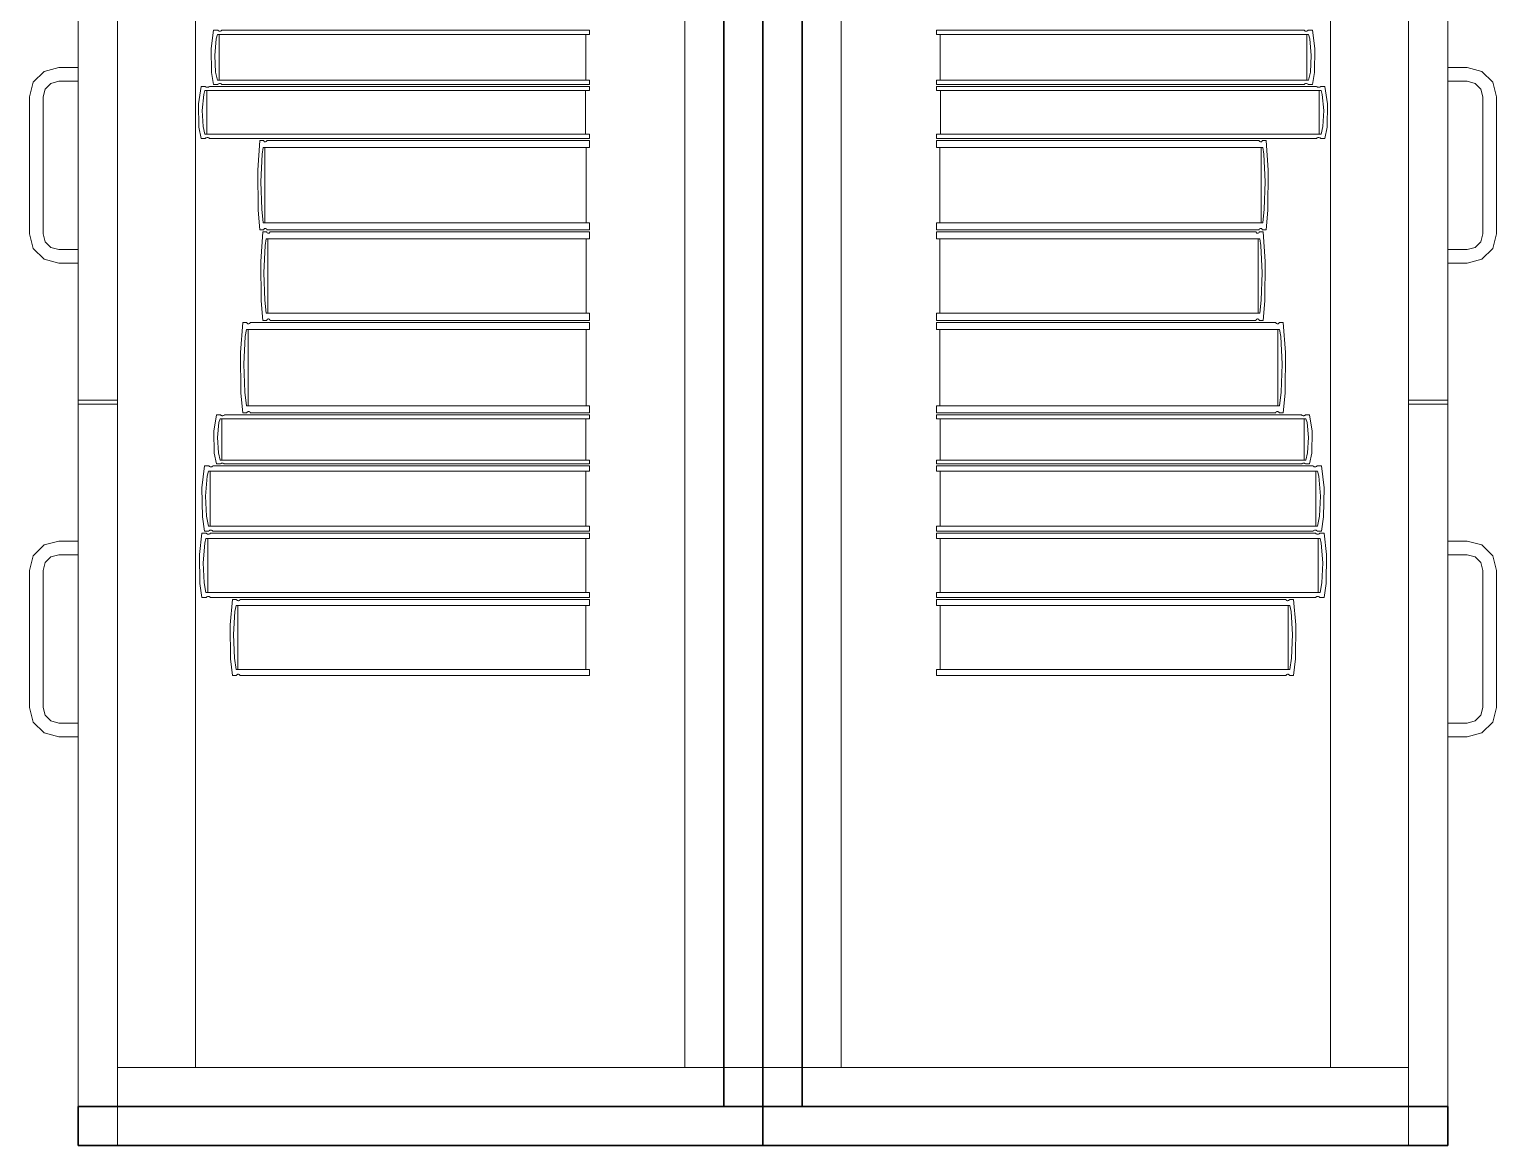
# Model space of a CAD drawing. Header units: inches. Extents: x -19 to 5698, y -728 to 92.
# Drawn here: x 290.36 to 291.11, y 37.9 to 38.471 of the extents above; entities that cross this region are included whole.
import ezdxf

# ---------------------------------------------------------------- set-up
doc = ezdxf.new("R2010")
doc.units = ezdxf.units.IN
doc.header["$MEASUREMENT"] = 0
doc.set_wipeout_variables(frame=1)
doc.linetypes.add('Wipeout_Contour', pattern=[1, 0, -1])
doc.layers.add('Interior - Mobiliario', color=7, linetype='Continuous')

msp = doc.modelspace()

# ---------------------------------------------------------------- linework, layer by layer
at = {"layer": 'Interior - Mobiliario', "color": 175, "linetype": 'Continuous', "lineweight": 13}
for p, q in [((290.40496, 37.92001), (290.40496, 39.38001)), ((290.71496, 39.38001), (290.71496, 37.92001)), ((290.75496, 39.38001), (290.75496, 37.92001)), ((291.06496, 37.92001), (291.06496, 39.38001)), ((290.40496, 37.94001), (290.40496, 39.36001)), ((290.44496, 39.36001), (290.44496, 37.94001)), ((290.69496, 37.94001), (290.69496, 39.36001)), ((290.77496, 37.94001), (290.77496, 39.36001)), ((291.02496, 39.36001), (291.02496, 37.94001)), ((291.06496, 37.94001), (291.06496, 39.36001)), ((290.38496, 38.64001), (290.38496, 38.28101)), ((290.40496, 38.64001), (290.40496, 38.28101)), ((291.06496, 38.64001), (291.06496, 38.28101)), ((291.08496, 38.64001), (291.08496, 38.28101)), ((290.45286, 38.46081), (290.45415, 38.47004)), ((290.45415, 38.47004), (290.45624, 38.47004)), ((290.45607, 38.46782), (290.4555, 38.46572)), ((290.64631, 38.46782), (290.45607, 38.46782)), ((290.45624, 38.47004), (290.4564, 38.46989)), ((290.4564, 38.46989), (290.45664, 38.46973)), ((290.45664, 38.46973), (290.45691, 38.46962)), ((290.45691, 38.46962), (290.45719, 38.46957)), ((290.45703, 38.44458), (290.45703, 38.46782)), ((290.45719, 38.46957), (290.45748, 38.46958)), ((290.45748, 38.46958), (290.45775, 38.46964)), ((290.45775, 38.46964), (290.45802, 38.46976)), ((290.45802, 38.46976), (290.45826, 38.46993)), ((290.45826, 38.46993), (290.45837, 38.47004)), ((290.45837, 38.47004), (290.64631, 38.47004)), ((290.64438, 38.46782), (290.64438, 38.44458)), ((290.64631, 38.47004), (290.64631, 38.46782)), ((291.01156, 38.47004), (290.82362, 38.47004)), ((290.82362, 38.47004), (290.82362, 38.46782)), ((290.82362, 38.46782), (291.01386, 38.46782)), ((290.82554, 38.46782), (290.82554, 38.44458)), ((291.01167, 38.46993), (291.01156, 38.47004)), ((291.01191, 38.46976), (291.01167, 38.46993)), ((291.01217, 38.46964), (291.01191, 38.46976)), ((291.01245, 38.46958), (291.01217, 38.46964)), ((291.01273, 38.46957), (291.01245, 38.46958)), ((291.01301, 38.46962), (291.01273, 38.46957)), ((291.0129, 38.44458), (291.0129, 38.46782)), ((291.01328, 38.46973), (291.01301, 38.46962)), ((291.01353, 38.46989), (291.01328, 38.46973)), ((291.01369, 38.47004), (291.01353, 38.46989)), ((291.01578, 38.47004), (291.01369, 38.47004)), ((291.01386, 38.46782), (291.01443, 38.46572)), ((291.01707, 38.46081), (291.01578, 38.47004)), ((290.4531, 38.44844), (290.45286, 38.46081)), ((290.4555, 38.46572), (290.4547, 38.45724)), ((291.01443, 38.46572), (291.01523, 38.45724)), ((291.01683, 38.44844), (291.01707, 38.46081)), ((290.4547, 38.45724), (290.45519, 38.44872)), ((291.01523, 38.45724), (291.01474, 38.44872)), ((290.36197, 38.44351), (290.36746, 38.449)), ((290.36746, 38.449), (290.37496, 38.45101)), ((290.37496, 38.45101), (290.38496, 38.45101)), ((290.38496, 38.45101), (290.38496, 38.44401)), ((290.45415, 38.44237), (290.4531, 38.44844)), ((290.45519, 38.44872), (290.45607, 38.44458)), ((291.01474, 38.44872), (291.01386, 38.44458)), ((291.01578, 38.44237), (291.01683, 38.44844)), ((291.09496, 38.45101), (291.08496, 38.45101)), ((291.08496, 38.45101), (291.08496, 38.44401)), ((291.10246, 38.449), (291.09496, 38.45101)), ((291.10795, 38.44351), (291.10246, 38.449)), ((290.35996, 38.43601), (290.36197, 38.44351)), ((290.36803, 38.44001), (290.36696, 38.43601)), ((290.37096, 38.44293), (290.36803, 38.44001)), ((290.37496, 38.44401), (290.37096, 38.44293)), ((290.38496, 38.44401), (290.37496, 38.44401)), ((290.4464, 38.43251), (290.44773, 38.44137)), ((290.44773, 38.44137), (290.44989, 38.44137)), ((290.44972, 38.43924), (290.44913, 38.43723)), ((290.64631, 38.43924), (290.44972, 38.43924)), ((290.44989, 38.44137), (290.45005, 38.44122)), ((290.45005, 38.44122), (290.45031, 38.44107)), ((290.45031, 38.44107), (290.45059, 38.44097)), ((290.45059, 38.44097), (290.45088, 38.44092)), ((290.45071, 38.41692), (290.45071, 38.43924)), ((290.45088, 38.44092), (290.45117, 38.44093)), ((290.45117, 38.44093), (290.45146, 38.44099)), ((290.45146, 38.44099), (290.45173, 38.4411)), ((290.45173, 38.4411), (290.45198, 38.44126)), ((290.45198, 38.44126), (290.45209, 38.44137)), ((290.45209, 38.44137), (290.64631, 38.44137)), ((290.45624, 38.44237), (290.45415, 38.44237)), ((290.45607, 38.44458), (290.64631, 38.44458)), ((290.45634, 38.44247), (290.45624, 38.44237)), ((290.45659, 38.44264), (290.45634, 38.44247)), ((290.45685, 38.44276), (290.45659, 38.44264)), ((290.45713, 38.44282), (290.45685, 38.44276)), ((290.45741, 38.44283), (290.45713, 38.44282)), ((290.45769, 38.44278), (290.45741, 38.44283)), ((290.45796, 38.44267), (290.45769, 38.44278)), ((290.45821, 38.44252), (290.45796, 38.44267)), ((290.45837, 38.44237), (290.45821, 38.44252)), ((290.64631, 38.44237), (290.45837, 38.44237)), ((290.64432, 38.43924), (290.64432, 38.41692)), ((290.64631, 38.44458), (290.64631, 38.44237)), ((290.64631, 38.44137), (290.64631, 38.43924)), ((291.01386, 38.44458), (290.82362, 38.44458)), ((290.82362, 38.44458), (290.82362, 38.44237)), ((290.82362, 38.44237), (291.01156, 38.44237)), ((291.01784, 38.44137), (290.82362, 38.44137)), ((290.82362, 38.44137), (290.82362, 38.43924)), ((290.82362, 38.43924), (291.02021, 38.43924)), ((290.82561, 38.43924), (290.82561, 38.41692)), ((291.01156, 38.44237), (291.01172, 38.44252)), ((291.01172, 38.44252), (291.01197, 38.44267)), ((291.01197, 38.44267), (291.01223, 38.44278)), ((291.01223, 38.44278), (291.01251, 38.44283)), ((291.01251, 38.44283), (291.0128, 38.44282)), ((291.0128, 38.44282), (291.01307, 38.44276)), ((291.01307, 38.44276), (291.01334, 38.44264)), ((291.01334, 38.44264), (291.01358, 38.44247)), ((291.01358, 38.44247), (291.01369, 38.44237)), ((291.01369, 38.44237), (291.01578, 38.44237)), ((291.01795, 38.44126), (291.01784, 38.44137)), ((291.0182, 38.4411), (291.01795, 38.44126)), ((291.01847, 38.44099), (291.0182, 38.4411)), ((291.01876, 38.44093), (291.01847, 38.44099)), ((291.01905, 38.44092), (291.01876, 38.44093)), ((291.01934, 38.44097), (291.01905, 38.44092)), ((291.01922, 38.41692), (291.01922, 38.43924)), ((291.01962, 38.44107), (291.01934, 38.44097)), ((291.01987, 38.44122), (291.01962, 38.44107)), ((291.02004, 38.44137), (291.01987, 38.44122)), ((291.0222, 38.44137), (291.02004, 38.44137)), ((291.02021, 38.43924), (291.0208, 38.43723)), ((291.02353, 38.43251), (291.0222, 38.44137)), ((291.08496, 38.44401), (291.09496, 38.44401)), ((291.09496, 38.44401), (291.09896, 38.44293)), ((291.09896, 38.44293), (291.10189, 38.44001)), ((291.10189, 38.44001), (291.10296, 38.43601)), ((291.10996, 38.43601), (291.10795, 38.44351)), ((290.35996, 38.36601), (290.35996, 38.43601)), ((290.36696, 38.43601), (290.36696, 38.36601)), ((290.44664, 38.42062), (290.4464, 38.43251)), ((290.44913, 38.43723), (290.4483, 38.42908)), ((291.0208, 38.43723), (291.02163, 38.42908)), ((291.02328, 38.42062), (291.02353, 38.43251)), ((291.10296, 38.43601), (291.10296, 38.36601)), ((291.10996, 38.36601), (291.10996, 38.43601)), ((290.4483, 38.42908), (290.4488, 38.4209)), ((291.02163, 38.42908), (291.02112, 38.4209)), ((290.44773, 38.4148), (290.44664, 38.42062)), ((290.4488, 38.4209), (290.44972, 38.41692)), ((290.44972, 38.41692), (290.64631, 38.41692)), ((290.45025, 38.41506), (290.45, 38.4149)), ((290.45052, 38.41517), (290.45025, 38.41506)), ((290.45081, 38.41523), (290.45052, 38.41517)), ((290.4511, 38.41524), (290.45081, 38.41523)), ((290.45139, 38.41519), (290.4511, 38.41524)), ((290.45167, 38.41509), (290.45139, 38.41519)), ((290.45193, 38.41494), (290.45167, 38.41509)), ((290.64631, 38.41692), (290.64631, 38.4148)), ((291.02021, 38.41692), (290.82362, 38.41692)), ((290.82362, 38.41692), (290.82362, 38.4148)), ((291.018, 38.41494), (291.01826, 38.41509)), ((291.01826, 38.41509), (291.01853, 38.41519)), ((291.01853, 38.41519), (291.01882, 38.41524)), ((291.01882, 38.41524), (291.01912, 38.41523)), ((291.01912, 38.41523), (291.0194, 38.41517)), ((291.0194, 38.41517), (291.01968, 38.41506)), ((291.01968, 38.41506), (291.01993, 38.4149)), ((291.02112, 38.4209), (291.02021, 38.41692)), ((291.0222, 38.4148), (291.02328, 38.42062)), ((290.44989, 38.4148), (290.44773, 38.4148)), ((290.45, 38.4149), (290.44989, 38.4148)), ((290.45209, 38.4148), (290.45193, 38.41494)), ((290.64631, 38.4148), (290.45209, 38.4148)), ((290.47668, 38.39855), (290.47782, 38.4138)), ((290.47782, 38.4138), (290.47965, 38.4138)), ((290.4795, 38.41014), (290.479, 38.40667)), ((290.64631, 38.41014), (290.4795, 38.41014)), ((290.47965, 38.4138), (290.47979, 38.41355)), ((290.47979, 38.41355), (290.48, 38.41329)), ((290.48, 38.41329), (290.48024, 38.41312)), ((290.48024, 38.41312), (290.48048, 38.41303)), ((290.48034, 38.37173), (290.48034, 38.41014)), ((290.48048, 38.41303), (290.48073, 38.41304)), ((290.48073, 38.41304), (290.48098, 38.41315)), ((290.48098, 38.41315), (290.48121, 38.41334)), ((290.48121, 38.41334), (290.48142, 38.41362)), ((290.48142, 38.41362), (290.48151, 38.4138)), ((290.48151, 38.4138), (290.64631, 38.4138)), ((290.64462, 38.41014), (290.64462, 38.37173)), ((290.64631, 38.4138), (290.64631, 38.41014)), ((290.82362, 38.4148), (291.01784, 38.4148)), ((290.98841, 38.4138), (290.82362, 38.4138)), ((290.82362, 38.4138), (290.82362, 38.41014)), ((290.82362, 38.41014), (290.99043, 38.41014)), ((290.82531, 38.41014), (290.82531, 38.37173)), ((290.98851, 38.41362), (290.98841, 38.4138)), ((290.98872, 38.41334), (290.98851, 38.41362)), ((290.98895, 38.41315), (290.98872, 38.41334)), ((290.98919, 38.41304), (290.98895, 38.41315)), ((290.98944, 38.41303), (290.98919, 38.41304)), ((290.98969, 38.41312), (290.98944, 38.41303)), ((290.98958, 38.37173), (290.98958, 38.41014)), ((290.98992, 38.41329), (290.98969, 38.41312)), ((290.99014, 38.41355), (290.98992, 38.41329)), ((290.99028, 38.4138), (290.99014, 38.41355)), ((290.99211, 38.4138), (290.99028, 38.4138)), ((290.99043, 38.41014), (290.99093, 38.40667)), ((290.99324, 38.39855), (290.99211, 38.4138)), ((291.01784, 38.4148), (291.018, 38.41494)), ((291.01993, 38.4149), (291.02004, 38.4148)), ((291.02004, 38.4148), (291.0222, 38.4148)), ((290.479, 38.40667), (290.4783, 38.39265)), ((290.99093, 38.40667), (290.99163, 38.39265)), ((290.47689, 38.3781), (290.47668, 38.39855)), ((290.4783, 38.39265), (290.47873, 38.37858)), ((290.99163, 38.39265), (290.9912, 38.37858)), ((290.99303, 38.3781), (290.99324, 38.39855)), ((290.47782, 38.36807), (290.47689, 38.3781)), ((290.47873, 38.37858), (290.4795, 38.37173)), ((290.9912, 38.37858), (290.99043, 38.37173)), ((290.99211, 38.36807), (290.99303, 38.3781)), ((290.4795, 38.37173), (290.64631, 38.37173)), ((290.64631, 38.37173), (290.64631, 38.36807)), ((290.99043, 38.37173), (290.82362, 38.37173)), ((290.82362, 38.37173), (290.82362, 38.36807)), ((290.36197, 38.35851), (290.35996, 38.36601)), ((290.36696, 38.36601), (290.36803, 38.36201)), ((290.47965, 38.36807), (290.47782, 38.36807)), ((290.47826, 38.35197), (290.47938, 38.36707)), ((290.47938, 38.36707), (290.4812, 38.36707)), ((290.47974, 38.36825), (290.47965, 38.36807)), ((290.47995, 38.36852), (290.47974, 38.36825)), ((290.48019, 38.36872), (290.47995, 38.36852)), ((290.48043, 38.36882), (290.48019, 38.36872)), ((290.48068, 38.36883), (290.48043, 38.36882)), ((290.48105, 38.36345), (290.48056, 38.36001)), ((290.48092, 38.36875), (290.48068, 38.36883)), ((290.48116, 38.36858), (290.48092, 38.36875)), ((290.64631, 38.36345), (290.48105, 38.36345)), ((290.48138, 38.36831), (290.48116, 38.36858)), ((290.4812, 38.36707), (290.48134, 38.36683)), ((290.48134, 38.36683), (290.48155, 38.36657)), ((290.48151, 38.36807), (290.48138, 38.36831)), ((290.64631, 38.36807), (290.48151, 38.36807)), ((290.48155, 38.36657), (290.48178, 38.3664)), ((290.48178, 38.3664), (290.48203, 38.36631)), ((290.48189, 38.32541), (290.48189, 38.36345)), ((290.48203, 38.36631), (290.48227, 38.36632)), ((290.48227, 38.36632), (290.48252, 38.36643)), ((290.48252, 38.36643), (290.48274, 38.36662)), ((290.48274, 38.36662), (290.48295, 38.36689)), ((290.48295, 38.36689), (290.48305, 38.36707)), ((290.48305, 38.36707), (290.64631, 38.36707)), ((290.64464, 38.36345), (290.64464, 38.32541)), ((290.64631, 38.36707), (290.64631, 38.36345)), ((290.82362, 38.36807), (290.98841, 38.36807)), ((290.98688, 38.36707), (290.82362, 38.36707)), ((290.82362, 38.36707), (290.82362, 38.36345)), ((290.82362, 38.36345), (290.98887, 38.36345)), ((290.82529, 38.36345), (290.82529, 38.32541)), ((290.98697, 38.36689), (290.98688, 38.36707)), ((290.98718, 38.36662), (290.98697, 38.36689)), ((290.98741, 38.36643), (290.98718, 38.36662)), ((290.98765, 38.36632), (290.98741, 38.36643)), ((290.9879, 38.36631), (290.98765, 38.36632)), ((290.98814, 38.3664), (290.9879, 38.36631)), ((290.98804, 38.32541), (290.98804, 38.36345)), ((290.98837, 38.36657), (290.98814, 38.3664)), ((290.98859, 38.36683), (290.98837, 38.36657)), ((290.98841, 38.36807), (290.98855, 38.36831)), ((290.98855, 38.36831), (290.98877, 38.36858)), ((290.98873, 38.36707), (290.98859, 38.36683)), ((290.99054, 38.36707), (290.98873, 38.36707)), ((290.98877, 38.36858), (290.989, 38.36875)), ((290.98887, 38.36345), (290.98937, 38.36001)), ((290.989, 38.36875), (290.98925, 38.36883)), ((290.98925, 38.36883), (290.9895, 38.36882)), ((290.9895, 38.36882), (290.98974, 38.36872)), ((290.98974, 38.36872), (290.98997, 38.36852)), ((290.98997, 38.36852), (290.99019, 38.36825)), ((290.99019, 38.36825), (290.99028, 38.36807)), ((290.99028, 38.36807), (290.99211, 38.36807)), ((290.99166, 38.35197), (290.99054, 38.36707)), ((291.10296, 38.36601), (291.10189, 38.36201)), ((291.10795, 38.35851), (291.10996, 38.36601)), ((290.36746, 38.35302), (290.36197, 38.35851)), ((290.36803, 38.36201), (290.37096, 38.35908)), ((290.37096, 38.35908), (290.37496, 38.35801)), ((290.37496, 38.35801), (290.38496, 38.35801)), ((290.38496, 38.35801), (290.38496, 38.35101)), ((290.48056, 38.36001), (290.47986, 38.34613)), ((290.98937, 38.36001), (290.99006, 38.34613)), ((291.08496, 38.35801), (291.08496, 38.35101)), ((291.09496, 38.35801), (291.08496, 38.35801)), ((291.09896, 38.35908), (291.09496, 38.35801)), ((291.10189, 38.36201), (291.09896, 38.35908)), ((291.10246, 38.35302), (291.10795, 38.35851)), ((290.37496, 38.35101), (290.36746, 38.35302)), ((290.38496, 38.35101), (290.37496, 38.35101)), ((290.47847, 38.33172), (290.47826, 38.35197)), ((290.99145, 38.33172), (290.99166, 38.35197)), ((291.08496, 38.35101), (291.09496, 38.35101)), ((291.09496, 38.35101), (291.10246, 38.35302)), ((290.47986, 38.34613), (290.48029, 38.33219)), ((290.99006, 38.34613), (290.98964, 38.33219)), ((290.47938, 38.32178), (290.47847, 38.33172)), ((290.48029, 38.33219), (290.48105, 38.32541)), ((290.48105, 38.32541), (290.64631, 38.32541)), ((290.64631, 38.32541), (290.64631, 38.32178)), ((290.98887, 38.32541), (290.82362, 38.32541)), ((290.82362, 38.32541), (290.82362, 38.32178)), ((290.98964, 38.33219), (290.98887, 38.32541)), ((290.99054, 38.32178), (290.99145, 38.33172)), ((290.46792, 38.30534), (290.46911, 38.32078)), ((290.46911, 38.32078), (290.47104, 38.32078)), ((290.47104, 38.32078), (290.47118, 38.32054)), ((290.47118, 38.32054), (290.47141, 38.32027)), ((290.47141, 38.32027), (290.47166, 38.3201)), ((290.47166, 38.3201), (290.47192, 38.32001)), ((290.47192, 38.32001), (290.47218, 38.32002)), ((290.47218, 38.32002), (290.47244, 38.32013)), ((290.47244, 38.32013), (290.47268, 38.32032)), ((290.47268, 38.32032), (290.4729, 38.32061)), ((290.4729, 38.32061), (290.473, 38.32078)), ((290.473, 38.32078), (290.64631, 38.32078)), ((290.4812, 38.32178), (290.47938, 38.32178)), ((290.48129, 38.32196), (290.4812, 38.32178)), ((290.4815, 38.32224), (290.48129, 38.32196)), ((290.48173, 38.32243), (290.4815, 38.32224)), ((290.48197, 38.32253), (290.48173, 38.32243)), ((290.48222, 38.32254), (290.48197, 38.32253)), ((290.48246, 38.32246), (290.48222, 38.32254)), ((290.4827, 38.32229), (290.48246, 38.32246)), ((290.48291, 38.32203), (290.4827, 38.32229)), ((290.48305, 38.32178), (290.48291, 38.32203)), ((290.64631, 38.32178), (290.48305, 38.32178)), ((290.64631, 38.32078), (290.64631, 38.31708)), ((290.82362, 38.32178), (290.98688, 38.32178)), ((290.99693, 38.32078), (290.82362, 38.32078)), ((290.82362, 38.32078), (290.82362, 38.31708)), ((290.98688, 38.32178), (290.98702, 38.32203)), ((290.98702, 38.32203), (290.98723, 38.32229)), ((290.98723, 38.32229), (290.98746, 38.32246)), ((290.98746, 38.32246), (290.98771, 38.32254)), ((290.98771, 38.32254), (290.98795, 38.32253)), ((290.98795, 38.32253), (290.98819, 38.32243)), ((290.98819, 38.32243), (290.98842, 38.32224)), ((290.98842, 38.32224), (290.98863, 38.32196)), ((290.98863, 38.32196), (290.98873, 38.32178)), ((290.98873, 38.32178), (290.99054, 38.32178)), ((290.99702, 38.32061), (290.99693, 38.32078)), ((290.99725, 38.32032), (290.99702, 38.32061)), ((290.99749, 38.32013), (290.99725, 38.32032)), ((290.99775, 38.32002), (290.99749, 38.32013)), ((290.99801, 38.32001), (290.99775, 38.32002)), ((290.99827, 38.3201), (290.99801, 38.32001)), ((290.99851, 38.32027), (290.99827, 38.3201)), ((290.99874, 38.32054), (290.99851, 38.32027)), ((290.99889, 38.32078), (290.99874, 38.32054)), ((291.00081, 38.32078), (290.99889, 38.32078)), ((291.002, 38.30534), (291.00081, 38.32078)), ((290.47036, 38.31357), (290.46962, 38.29937)), ((290.47088, 38.31708), (290.47036, 38.31357)), ((290.64631, 38.31708), (290.47088, 38.31708)), ((290.47177, 38.27818), (290.47177, 38.31708)), ((290.64453, 38.31708), (290.64453, 38.27818)), ((290.82362, 38.31708), (290.99904, 38.31708)), ((290.82539, 38.31708), (290.82539, 38.27818)), ((290.99816, 38.27818), (290.99816, 38.31708)), ((290.99904, 38.31708), (290.99957, 38.31357)), ((290.99957, 38.31357), (291.00031, 38.29937)), ((290.46814, 38.28463), (290.46792, 38.30534)), ((291.00178, 38.28463), (291.002, 38.30534)), ((290.46962, 38.29937), (290.47007, 38.28512)), ((291.00031, 38.29937), (290.99986, 38.28512)), ((290.38496, 38.28101), (290.40496, 38.28101)), ((290.46911, 38.27448), (290.46814, 38.28463)), ((290.47007, 38.28512), (290.47088, 38.27818)), ((290.99986, 38.28512), (290.99904, 38.27818)), ((291.00081, 38.27448), (291.00178, 38.28463)), ((291.08496, 38.28101), (291.06496, 38.28101)), ((290.38496, 38.27901), (290.40496, 38.27901)), ((290.45427, 38.26512), (290.45555, 38.27348)), ((290.45555, 38.27348), (290.45762, 38.27348)), ((290.45762, 38.27348), (290.45778, 38.27334)), ((290.45778, 38.27334), (290.45802, 38.2732)), ((290.45802, 38.2732), (290.45829, 38.2731)), ((290.45829, 38.2731), (290.45857, 38.27306)), ((290.45857, 38.27306), (290.45885, 38.27306)), ((290.45885, 38.27306), (290.45913, 38.27312)), ((290.45913, 38.27312), (290.45939, 38.27323)), ((290.45939, 38.27323), (290.45963, 38.27338)), ((290.45963, 38.27338), (290.45973, 38.27348)), ((290.45973, 38.27348), (290.64631, 38.27348)), ((290.47104, 38.27448), (290.46911, 38.27448)), ((290.47088, 38.27818), (290.64631, 38.27818)), ((290.47114, 38.27466), (290.47104, 38.27448)), ((290.47136, 38.27494), (290.47114, 38.27466)), ((290.4716, 38.27513), (290.47136, 38.27494)), ((290.47186, 38.27524), (290.4716, 38.27513)), ((290.47212, 38.27525), (290.47186, 38.27524)), ((290.47238, 38.27517), (290.47212, 38.27525)), ((290.47263, 38.27499), (290.47238, 38.27517)), ((290.47286, 38.27472), (290.47263, 38.27499)), ((290.473, 38.27448), (290.47286, 38.27472)), ((290.64631, 38.27448), (290.473, 38.27448)), ((290.64631, 38.27818), (290.64631, 38.27448)), ((290.64631, 38.27348), (290.64631, 38.27147)), ((290.99904, 38.27818), (290.82362, 38.27818)), ((290.82362, 38.27818), (290.82362, 38.27448)), ((290.82362, 38.27448), (290.99693, 38.27448)), ((291.01019, 38.27348), (290.82362, 38.27348)), ((290.82362, 38.27348), (290.82362, 38.27147)), ((290.99693, 38.27448), (290.99707, 38.27472)), ((290.99707, 38.27472), (290.9973, 38.27499)), ((290.9973, 38.27499), (290.99755, 38.27517)), ((290.99755, 38.27517), (290.9978, 38.27525)), ((290.9978, 38.27525), (290.99807, 38.27524)), ((290.99807, 38.27524), (290.99832, 38.27513)), ((290.99832, 38.27513), (290.99857, 38.27494)), ((290.99857, 38.27494), (290.99879, 38.27466)), ((290.99879, 38.27466), (290.99889, 38.27448)), ((290.99889, 38.27448), (291.00081, 38.27448)), ((291.0103, 38.27338), (291.01019, 38.27348)), ((291.01054, 38.27323), (291.0103, 38.27338)), ((291.0108, 38.27312), (291.01054, 38.27323)), ((291.01108, 38.27306), (291.0108, 38.27312)), ((291.01136, 38.27306), (291.01108, 38.27306)), ((291.01164, 38.2731), (291.01136, 38.27306)), ((291.0119, 38.2732), (291.01164, 38.2731)), ((291.01215, 38.27334), (291.0119, 38.2732)), ((291.0123, 38.27348), (291.01215, 38.27334)), ((291.01438, 38.27348), (291.0123, 38.27348)), ((291.01566, 38.26512), (291.01438, 38.27348)), ((291.08496, 38.27901), (291.06496, 38.27901)), ((290.4545, 38.25391), (290.45427, 38.26512)), ((290.45689, 38.26957), (290.45609, 38.26189)), ((290.45746, 38.27147), (290.45689, 38.26957)), ((290.64631, 38.27147), (290.45746, 38.27147)), ((290.45841, 38.25042), (290.45841, 38.27147)), ((290.6444, 38.27147), (290.6444, 38.25042)), ((290.82362, 38.27147), (291.01247, 38.27147)), ((290.82553, 38.27147), (290.82553, 38.25042)), ((291.01152, 38.25042), (291.01152, 38.27147)), ((291.01247, 38.27147), (291.01304, 38.26957)), ((291.01304, 38.26957), (291.01383, 38.26189)), ((291.01542, 38.25391), (291.01566, 38.26512)), ((290.45609, 38.26189), (290.45658, 38.25417)), ((291.01383, 38.26189), (291.01335, 38.25417)), ((290.45555, 38.24842), (290.4545, 38.25391)), ((290.45658, 38.25417), (290.45746, 38.25042)), ((290.45746, 38.25042), (290.64631, 38.25042)), ((290.64631, 38.25042), (290.64631, 38.24842)), ((291.01247, 38.25042), (290.82362, 38.25042)), ((290.82362, 38.25042), (290.82362, 38.24842)), ((291.01335, 38.25417), (291.01247, 38.25042)), ((291.01438, 38.24842), (291.01542, 38.25391)), ((290.44818, 38.23628), (290.4495, 38.24742)), ((290.4495, 38.24742), (290.45164, 38.24742)), ((290.45147, 38.24475), (290.45089, 38.24221)), ((290.64631, 38.24475), (290.45147, 38.24475)), ((290.45164, 38.24742), (290.45181, 38.24724)), ((290.45181, 38.24724), (290.45206, 38.24705)), ((290.45206, 38.24705), (290.45233, 38.24692)), ((290.45233, 38.24692), (290.45262, 38.24686)), ((290.45246, 38.21669), (290.45246, 38.24475)), ((290.45262, 38.24686), (290.45291, 38.24687)), ((290.45291, 38.24687), (290.4532, 38.24694)), ((290.4532, 38.24694), (290.45347, 38.24708)), ((290.45347, 38.24708), (290.45371, 38.24729)), ((290.45371, 38.24729), (290.45382, 38.24742)), ((290.45382, 38.24742), (290.64631, 38.24742)), ((290.45762, 38.24842), (290.45555, 38.24842)), ((290.45773, 38.24851), (290.45762, 38.24842)), ((290.45797, 38.24867), (290.45773, 38.24851)), ((290.45823, 38.24877), (290.45797, 38.24867)), ((290.45851, 38.24883), (290.45823, 38.24877)), ((290.45879, 38.24884), (290.45851, 38.24883)), ((290.45907, 38.24879), (290.45879, 38.24884)), ((290.45933, 38.24869), (290.45907, 38.24879)), ((290.45958, 38.24855), (290.45933, 38.24869)), ((290.45973, 38.24842), (290.45958, 38.24855)), ((290.64631, 38.24842), (290.45973, 38.24842)), ((290.64434, 38.24475), (290.64434, 38.21669)), ((290.64631, 38.24742), (290.64631, 38.24475)), ((290.82362, 38.24842), (291.01019, 38.24842)), ((291.0161, 38.24742), (290.82362, 38.24742)), ((290.82362, 38.24742), (290.82362, 38.24475)), ((290.82362, 38.24475), (291.01845, 38.24475)), ((290.82559, 38.24475), (290.82559, 38.21669)), ((291.01019, 38.24842), (291.01035, 38.24855)), ((291.01035, 38.24855), (291.01059, 38.24869)), ((291.01059, 38.24869), (291.01086, 38.24879)), ((291.01086, 38.24879), (291.01114, 38.24884)), ((291.01114, 38.24884), (291.01142, 38.24883)), ((291.01142, 38.24883), (291.0117, 38.24877)), ((291.0117, 38.24877), (291.01196, 38.24867)), ((291.01196, 38.24867), (291.0122, 38.24851)), ((291.0122, 38.24851), (291.0123, 38.24842)), ((291.0123, 38.24842), (291.01438, 38.24842)), ((291.01621, 38.24729), (291.0161, 38.24742)), ((291.01646, 38.24708), (291.01621, 38.24729)), ((291.01673, 38.24694), (291.01646, 38.24708)), ((291.01702, 38.24687), (291.01673, 38.24694)), ((291.01731, 38.24686), (291.01702, 38.24687)), ((291.01759, 38.24692), (291.01731, 38.24686)), ((291.01747, 38.21669), (291.01747, 38.24475)), ((291.01787, 38.24705), (291.01759, 38.24692)), ((291.01812, 38.24724), (291.01787, 38.24705)), ((291.01828, 38.24742), (291.01812, 38.24724)), ((291.02042, 38.24742), (291.01828, 38.24742)), ((291.01845, 38.24475), (291.01904, 38.24221)), ((291.02174, 38.23628), (291.02042, 38.24742)), ((290.44843, 38.22135), (290.44818, 38.23628)), ((290.45089, 38.24221), (290.45007, 38.23197)), ((291.01904, 38.24221), (291.01986, 38.23197)), ((291.0215, 38.22135), (291.02174, 38.23628)), ((290.45007, 38.23197), (290.45057, 38.22169)), ((291.01986, 38.23197), (291.01936, 38.22169)), ((290.4495, 38.21402), (290.44843, 38.22135)), ((290.45057, 38.22169), (290.45147, 38.21669)), ((291.01936, 38.22169), (291.01845, 38.21669)), ((291.02042, 38.21402), (291.0215, 38.22135)), ((290.44686, 38.20206), (290.44819, 38.21302)), ((290.44819, 38.21302), (290.45035, 38.21302)), ((290.45164, 38.21402), (290.4495, 38.21402)), ((290.45035, 38.21302), (290.45051, 38.21285)), ((290.45051, 38.21285), (290.45077, 38.21266)), ((290.45077, 38.21266), (290.45104, 38.21253)), ((290.45104, 38.21253), (290.45133, 38.21247)), ((290.45147, 38.21669), (290.64631, 38.21669)), ((290.45162, 38.21248), (290.45191, 38.21255)), ((290.45175, 38.21415), (290.45164, 38.21402)), ((290.452, 38.21435), (290.45175, 38.21415)), ((290.45191, 38.21255), (290.45218, 38.21269)), ((290.45227, 38.2145), (290.452, 38.21435)), ((290.45218, 38.21269), (290.45243, 38.21289)), ((290.45256, 38.21457), (290.45227, 38.2145)), ((290.45243, 38.21289), (290.45254, 38.21302)), ((290.45254, 38.21302), (290.64631, 38.21302)), ((290.45285, 38.21458), (290.45256, 38.21457)), ((290.45313, 38.21452), (290.45285, 38.21458)), ((290.45341, 38.21439), (290.45313, 38.21452)), ((290.45366, 38.2142), (290.45341, 38.21439)), ((290.45382, 38.21402), (290.45366, 38.2142)), ((290.64631, 38.21402), (290.45382, 38.21402)), ((290.64631, 38.21669), (290.64631, 38.21402)), ((290.64631, 38.21302), (290.64631, 38.21039)), ((291.01845, 38.21669), (290.82362, 38.21669)), ((290.82362, 38.21669), (290.82362, 38.21402)), ((290.82362, 38.21402), (291.0161, 38.21402)), ((291.01738, 38.21302), (290.82362, 38.21302)), ((290.82362, 38.21302), (290.82362, 38.21039)), ((291.0161, 38.21402), (291.01626, 38.2142)), ((291.01626, 38.2142), (291.01652, 38.21439)), ((291.01652, 38.21439), (291.01679, 38.21452)), ((291.01679, 38.21452), (291.01708, 38.21458)), ((291.01708, 38.21458), (291.01737, 38.21457)), ((291.01737, 38.21457), (291.01765, 38.2145)), ((291.01749, 38.21289), (291.01738, 38.21302)), ((291.01774, 38.21269), (291.01749, 38.21289)), ((291.01765, 38.2145), (291.01792, 38.21435)), ((291.01802, 38.21255), (291.01774, 38.21269)), ((291.01792, 38.21435), (291.01817, 38.21415)), ((291.0183, 38.21248), (291.01802, 38.21255)), ((291.01817, 38.21415), (291.01828, 38.21402)), ((291.01828, 38.21402), (291.02042, 38.21402)), ((291.01888, 38.21253), (291.01859, 38.21247)), ((291.01916, 38.21266), (291.01888, 38.21253)), ((291.01941, 38.21285), (291.01916, 38.21266)), ((291.01958, 38.21302), (291.01941, 38.21285)), ((291.02173, 38.21302), (291.01958, 38.21302)), ((291.02306, 38.20206), (291.02173, 38.21302)), ((290.36746, 38.207), (290.36197, 38.20151)), ((290.37496, 38.20901), (290.36746, 38.207)), ((290.38496, 38.20901), (290.37496, 38.20901)), ((290.38496, 38.20201), (290.38496, 38.20901)), ((290.44959, 38.2079), (290.44876, 38.19782)), ((290.45018, 38.21039), (290.44959, 38.2079)), ((290.64631, 38.21039), (290.45018, 38.21039)), ((290.45117, 38.18278), (290.45117, 38.21039)), ((290.45133, 38.21247), (290.45162, 38.21248)), ((290.64433, 38.21039), (290.64433, 38.18278)), ((290.82362, 38.21039), (291.01975, 38.21039)), ((290.8256, 38.21039), (290.8256, 38.18278)), ((291.01859, 38.21247), (291.0183, 38.21248)), ((291.01876, 38.18278), (291.01876, 38.21039)), ((291.01975, 38.21039), (291.02034, 38.2079)), ((291.02034, 38.2079), (291.02116, 38.19782)), ((291.08496, 38.20901), (291.09496, 38.20901)), ((291.08496, 38.20201), (291.08496, 38.20901)), ((291.09496, 38.20901), (291.10246, 38.207)), ((291.10246, 38.207), (291.10795, 38.20151)), ((290.36197, 38.20151), (290.35996, 38.19401)), ((290.36696, 38.19401), (290.36803, 38.19801)), ((290.36803, 38.19801), (290.37096, 38.20093)), ((290.37096, 38.20093), (290.37496, 38.20201)), ((290.37496, 38.20201), (290.38496, 38.20201)), ((290.44711, 38.18736), (290.44686, 38.20206)), ((290.44876, 38.19782), (290.44927, 38.1877)), ((291.02116, 38.19782), (291.02066, 38.1877)), ((291.02282, 38.18736), (291.02306, 38.20206)), ((291.09496, 38.20201), (291.08496, 38.20201)), ((291.09896, 38.20093), (291.09496, 38.20201)), ((291.10189, 38.19801), (291.09896, 38.20093)), ((291.10296, 38.19401), (291.10189, 38.19801)), ((291.10795, 38.20151), (291.10996, 38.19401)), ((290.35996, 38.19401), (290.35996, 38.12401)), ((290.36696, 38.12401), (290.36696, 38.19401)), ((291.10296, 38.12401), (291.10296, 38.19401)), ((291.10996, 38.19401), (291.10996, 38.12401)), ((290.44819, 38.18015), (290.44711, 38.18736)), ((290.44927, 38.1877), (290.45018, 38.18278)), ((290.45018, 38.18278), (290.64631, 38.18278)), ((290.64631, 38.18278), (290.64631, 38.18015)), ((291.01975, 38.18278), (290.82362, 38.18278)), ((290.82362, 38.18278), (290.82362, 38.18015)), ((291.02066, 38.1877), (291.01975, 38.18278)), ((291.02173, 38.18015), (291.02282, 38.18736)), ((290.45035, 38.18015), (290.44819, 38.18015)), ((290.45046, 38.18028), (290.45035, 38.18015)), ((290.45071, 38.18048), (290.45046, 38.18028)), ((290.45098, 38.18062), (290.45071, 38.18048)), ((290.45127, 38.18069), (290.45098, 38.18062)), ((290.45156, 38.1807), (290.45127, 38.18069)), ((290.45185, 38.18064), (290.45156, 38.1807)), ((290.45212, 38.18052), (290.45185, 38.18064)), ((290.45238, 38.18033), (290.45212, 38.18052)), ((290.45254, 38.18015), (290.45238, 38.18033)), ((290.64631, 38.18015), (290.45254, 38.18015)), ((290.46255, 38.16619), (290.46378, 38.17915)), ((290.46378, 38.17915), (290.46576, 38.17915)), ((290.4656, 38.17604), (290.46506, 38.17309)), ((290.64631, 38.17604), (290.4656, 38.17604)), ((290.46576, 38.17915), (290.46591, 38.17894)), ((290.46591, 38.17894), (290.46615, 38.17872)), ((290.46615, 38.17872), (290.4664, 38.17857)), ((290.4664, 38.17857), (290.46667, 38.1785)), ((290.46651, 38.14339), (290.46651, 38.17604)), ((290.46667, 38.1785), (290.46693, 38.17851)), ((290.46693, 38.17851), (290.4672, 38.1786)), ((290.4672, 38.1786), (290.46745, 38.17877)), ((290.46745, 38.17877), (290.46768, 38.179)), ((290.46768, 38.179), (290.46778, 38.17915)), ((290.46778, 38.17915), (290.64631, 38.17915)), ((290.64448, 38.17604), (290.64448, 38.14339)), ((290.64631, 38.17915), (290.64631, 38.17604)), ((290.82362, 38.18015), (291.01738, 38.18015)), ((291.00215, 38.17915), (290.82362, 38.17915)), ((290.82362, 38.17915), (290.82362, 38.17604)), ((290.82362, 38.17604), (291.00433, 38.17604)), ((290.82545, 38.17604), (290.82545, 38.14339)), ((291.00225, 38.179), (291.00215, 38.17915)), ((291.00248, 38.17877), (291.00225, 38.179)), ((291.00273, 38.1786), (291.00248, 38.17877)), ((291.00299, 38.17851), (291.00273, 38.1786)), ((291.00326, 38.1785), (291.00299, 38.17851)), ((291.00353, 38.17857), (291.00326, 38.1785)), ((291.00341, 38.14339), (291.00341, 38.17604)), ((291.00378, 38.17872), (291.00353, 38.17857)), ((291.00402, 38.17894), (291.00378, 38.17872)), ((291.00417, 38.17915), (291.00402, 38.17894)), ((291.00615, 38.17915), (291.00417, 38.17915)), ((291.00433, 38.17604), (291.00487, 38.17309)), ((291.00738, 38.16619), (291.00615, 38.17915)), ((291.01738, 38.18015), (291.01755, 38.18033)), ((291.01755, 38.18033), (291.0178, 38.18052)), ((291.0178, 38.18052), (291.01808, 38.18064)), ((291.01808, 38.18064), (291.01837, 38.1807)), ((291.01837, 38.1807), (291.01866, 38.18069)), ((291.01866, 38.18069), (291.01894, 38.18062)), ((291.01894, 38.18062), (291.01922, 38.18048)), ((291.01922, 38.18048), (291.01947, 38.18028)), ((291.01947, 38.18028), (291.01958, 38.18015)), ((291.01958, 38.18015), (291.02173, 38.18015)), ((290.46506, 38.17309), (290.4643, 38.16118)), ((291.00487, 38.17309), (291.00563, 38.16118)), ((290.46278, 38.14881), (290.46255, 38.16619)), ((290.4643, 38.16118), (290.46476, 38.14921)), ((291.00563, 38.16118), (291.00516, 38.14921)), ((291.00715, 38.14881), (291.00738, 38.16619)), ((290.46378, 38.14028), (290.46278, 38.14881)), ((290.46476, 38.14921), (290.4656, 38.14339)), ((291.00516, 38.14921), (291.00433, 38.14339)), ((291.00615, 38.14028), (291.00715, 38.14881)), ((290.46576, 38.14028), (290.46378, 38.14028)), ((290.4656, 38.14339), (290.64631, 38.14339)), ((290.46586, 38.14043), (290.46576, 38.14028)), ((290.46609, 38.14067), (290.46586, 38.14043)), ((290.46634, 38.14083), (290.46609, 38.14067)), ((290.46661, 38.14092), (290.46634, 38.14083)), ((290.46688, 38.14093), (290.46661, 38.14092)), ((290.46714, 38.14086), (290.46688, 38.14093)), ((290.4674, 38.14071), (290.46714, 38.14086)), ((290.46763, 38.14049), (290.4674, 38.14071)), ((290.46778, 38.14028), (290.46763, 38.14049)), ((290.64631, 38.14028), (290.46778, 38.14028)), ((290.64631, 38.14339), (290.64631, 38.14028)), ((291.00433, 38.14339), (290.82362, 38.14339)), ((290.82362, 38.14339), (290.82362, 38.14028)), ((290.82362, 38.14028), (291.00215, 38.14028)), ((291.00215, 38.14028), (291.0023, 38.14049)), ((291.0023, 38.14049), (291.00253, 38.14071)), ((291.00253, 38.14071), (291.00279, 38.14086)), ((291.00279, 38.14086), (291.00305, 38.14093)), ((291.00305, 38.14093), (291.00332, 38.14092)), ((291.00332, 38.14092), (291.00358, 38.14083)), ((291.00358, 38.14083), (291.00383, 38.14067)), ((291.00383, 38.14067), (291.00407, 38.14043)), ((291.00407, 38.14043), (291.00417, 38.14028)), ((291.00417, 38.14028), (291.00615, 38.14028)), ((290.35996, 38.12401), (290.36197, 38.11651)), ((290.36803, 38.12001), (290.36696, 38.12401)), ((291.10189, 38.12001), (291.10296, 38.12401)), ((291.10996, 38.12401), (291.10795, 38.11651)), ((290.36197, 38.11651), (290.36746, 38.11102)), ((290.37096, 38.11708), (290.36803, 38.12001)), ((290.37496, 38.11601), (290.37096, 38.11708)), ((290.38496, 38.11601), (290.37496, 38.11601)), ((290.38496, 38.10901), (290.38496, 38.11601)), ((291.08496, 38.11601), (291.09496, 38.11601)), ((291.08496, 38.10901), (291.08496, 38.11601)), ((291.09496, 38.11601), (291.09896, 38.11708)), ((291.09896, 38.11708), (291.10189, 38.12001)), ((291.10795, 38.11651), (291.10246, 38.11102)), ((290.36746, 38.11102), (290.37496, 38.10901)), ((290.37496, 38.10901), (290.38496, 38.10901)), ((291.09496, 38.10901), (291.08496, 38.10901)), ((291.10246, 38.11102), (291.09496, 38.10901)), ((290.44496, 37.94001), (290.40496, 37.94001)), ((290.69496, 37.94001), (290.44496, 37.94001)), ((290.77496, 37.94001), (291.02496, 37.94001)), ((291.02496, 37.94001), (291.06496, 37.94001)), ((290.71496, 37.92001), (290.40496, 37.92001)), ((290.75496, 37.92001), (291.06496, 37.92001))]:
    msp.add_line(p, q, dxfattribs=at)

# ---------------------------------------------------------------- next in the draw order: wipeouts: each hides what was drawn before it
at = {"color": 254, "linetype": 'Wipeout_Contour', "lineweight": 0, "ltscale": 9702.840271}
msp.add_wipeout([(290.71496, 37.92001), (290.73496, 37.92001), (290.73496, 39.38001), (290.71496, 39.38001)], dxfattribs=at).dxf.layer = 'Interior - Mobiliario'

# ---------------------------------------------------------------- next in the draw order: linework, layer by layer
at = {"layer": 'Interior - Mobiliario', "color": 175, "linetype": 'Continuous', "lineweight": 30}
for p, q in [((290.71496, 39.38001), (290.71496, 37.92001)), ((290.73496, 39.38001), (290.73496, 37.92001)), ((290.71496, 37.92001), (290.73496, 37.92001))]:
    msp.add_line(p, q, dxfattribs=at)
at = {"layer": 'Interior - Mobiliario', "color": 175, "linetype": 'Continuous', "lineweight": 13}
for p, q in [((290.71496, 37.92001), (290.71496, 39.38001)), ((290.73496, 39.38001), (290.73496, 37.92001)), ((290.73496, 39.36001), (290.73496, 37.94001)), ((290.73496, 37.94001), (290.69496, 37.94001)), ((290.73496, 37.92001), (290.71496, 37.92001))]:
    msp.add_line(p, q, dxfattribs=at)

# ---------------------------------------------------------------- next in the draw order: wipeouts: each hides what was drawn before it
at = {"color": 254, "linetype": 'Wipeout_Contour', "lineweight": 0, "ltscale": 9702.133208}
msp.add_wipeout([(290.38496, 37.90001), (290.73496, 37.90001), (290.73496, 37.92001), (290.38496, 37.92001)], dxfattribs=at).dxf.layer = 'Interior - Mobiliario'

# ---------------------------------------------------------------- next in the draw order: linework, layer by layer
at = {"layer": 'Interior - Mobiliario', "color": 175, "linetype": 'Continuous', "lineweight": 13}
for p, q in [((290.38496, 39.40001), (290.38496, 37.90001)), ((290.73496, 37.90001), (290.73496, 39.40001)), ((290.38496, 37.92001), (290.38496, 39.38001)), ((290.38496, 37.92001), (290.38496, 39.38001)), ((290.40496, 37.92001), (290.40496, 39.38001)), ((290.40496, 37.92001), (290.40496, 39.38001)), ((290.71496, 39.38001), (290.71496, 37.92001)), ((290.71496, 39.38001), (290.71496, 37.92001)), ((290.71496, 39.38001), (290.71496, 37.92001)), ((290.73496, 39.38001), (290.73496, 37.92001)), ((290.38496, 37.92001), (290.38496, 38.27901)), ((290.40496, 37.92001), (290.40496, 38.27901)), ((290.40496, 37.90001), (290.40496, 37.94001)), ((290.73496, 37.94001), (290.73496, 37.90001)), ((290.38496, 37.90001), (290.38496, 37.92001)), ((290.38496, 37.92001), (290.73496, 37.92001)), ((290.73496, 37.92001), (290.38496, 37.92001)), ((290.71496, 37.92001), (290.38496, 37.92001)), ((290.38496, 37.92001), (290.40496, 37.92001)), ((290.71496, 37.92001), (290.40496, 37.92001)), ((290.71496, 37.92001), (290.40496, 37.92001)), ((290.73496, 37.92001), (290.73496, 37.90001)), ((290.73496, 37.90001), (290.38496, 37.90001)), ((290.38496, 37.90001), (290.73496, 37.90001)), ((290.73496, 37.90001), (290.40496, 37.90001))]:
    msp.add_line(p, q, dxfattribs=at)
at = {"layer": 'Interior - Mobiliario', "color": 175, "linetype": 'Continuous', "lineweight": 30}
for p, q in [((290.38496, 37.92001), (290.73496, 37.92001)), ((290.38496, 37.92001), (290.38496, 37.90001)), ((290.73496, 37.92001), (290.73496, 37.90001)), ((290.38496, 37.90001), (290.73496, 37.90001))]:
    msp.add_line(p, q, dxfattribs=at)

# ---------------------------------------------------------------- next in the draw order: wipeouts: each hides what was drawn before it
at = {"color": 254, "linetype": 'Wipeout_Contour', "lineweight": 0, "ltscale": 9702.920261}
msp.add_wipeout([(290.75496, 37.92001), (290.75496, 39.38001), (290.73496, 39.38001), (290.73496, 37.92001)], dxfattribs=at).dxf.layer = 'Interior - Mobiliario'

# ---------------------------------------------------------------- next in the draw order: linework, layer by layer
at = {"layer": 'Interior - Mobiliario', "color": 175, "linetype": 'Continuous', "lineweight": 30}
for p, q in [((290.73496, 39.38001), (290.73496, 37.92001)), ((290.75496, 39.38001), (290.75496, 37.92001)), ((290.75496, 37.92001), (290.73496, 37.92001))]:
    msp.add_line(p, q, dxfattribs=at)
at = {"layer": 'Interior - Mobiliario', "color": 175, "linetype": 'Continuous', "lineweight": 13}
for p, q in [((290.73496, 39.38001), (290.73496, 37.92001)), ((290.75496, 37.92001), (290.75496, 39.38001)), ((290.73496, 39.36001), (290.73496, 37.94001)), ((290.73496, 37.94001), (290.77496, 37.94001)), ((290.73496, 37.92001), (290.75496, 37.92001))]:
    msp.add_line(p, q, dxfattribs=at)

# ---------------------------------------------------------------- next in the draw order: wipeouts: each hides what was drawn before it
at = {"color": 254, "linetype": 'Wipeout_Contour', "lineweight": 0, "ltscale": 9703.533037}
msp.add_wipeout([(291.08496, 37.90001), (291.08496, 37.92001), (290.73496, 37.92001), (290.73496, 37.90001)], dxfattribs=at).dxf.layer = 'Interior - Mobiliario'

# ---------------------------------------------------------------- next in the draw order: linework, layer by layer
at = {"layer": 'Interior - Mobiliario', "color": 175, "linetype": 'Continuous', "lineweight": 13}
for p, q in [((290.73496, 37.90001), (290.73496, 39.40001)), ((291.08496, 39.40001), (291.08496, 37.90001)), ((290.73496, 39.38001), (290.73496, 37.92001)), ((290.75496, 39.38001), (290.75496, 37.92001)), ((290.75496, 39.38001), (290.75496, 37.92001)), ((290.75496, 39.38001), (290.75496, 37.92001)), ((291.06496, 37.92001), (291.06496, 39.38001)), ((291.06496, 37.92001), (291.06496, 39.38001)), ((291.08496, 37.92001), (291.08496, 39.38001)), ((291.08496, 37.92001), (291.08496, 39.38001)), ((291.06496, 37.92001), (291.06496, 38.27901)), ((291.08496, 37.92001), (291.08496, 38.27901)), ((290.73496, 37.94001), (290.73496, 37.90001)), ((291.06496, 37.90001), (291.06496, 37.94001)), ((290.73496, 37.92001), (290.73496, 37.90001)), ((291.08496, 37.92001), (290.73496, 37.92001)), ((290.73496, 37.92001), (291.08496, 37.92001)), ((290.75496, 37.92001), (291.08496, 37.92001)), ((290.75496, 37.92001), (291.06496, 37.92001)), ((290.75496, 37.92001), (291.06496, 37.92001)), ((291.08496, 37.92001), (291.06496, 37.92001)), ((291.08496, 37.90001), (291.08496, 37.92001)), ((290.73496, 37.90001), (291.08496, 37.90001)), ((290.73496, 37.90001), (291.06496, 37.90001)), ((291.08496, 37.90001), (290.73496, 37.90001))]:
    msp.add_line(p, q, dxfattribs=at)
at = {"layer": 'Interior - Mobiliario', "color": 175, "linetype": 'Continuous', "lineweight": 30}
for p, q in [((291.08496, 37.92001), (290.73496, 37.92001)), ((290.73496, 37.92001), (290.73496, 37.90001)), ((291.08496, 37.92001), (291.08496, 37.90001)), ((291.08496, 37.90001), (290.73496, 37.90001))]:
    msp.add_line(p, q, dxfattribs=at)

doc.saveas('drawing.dxf')
